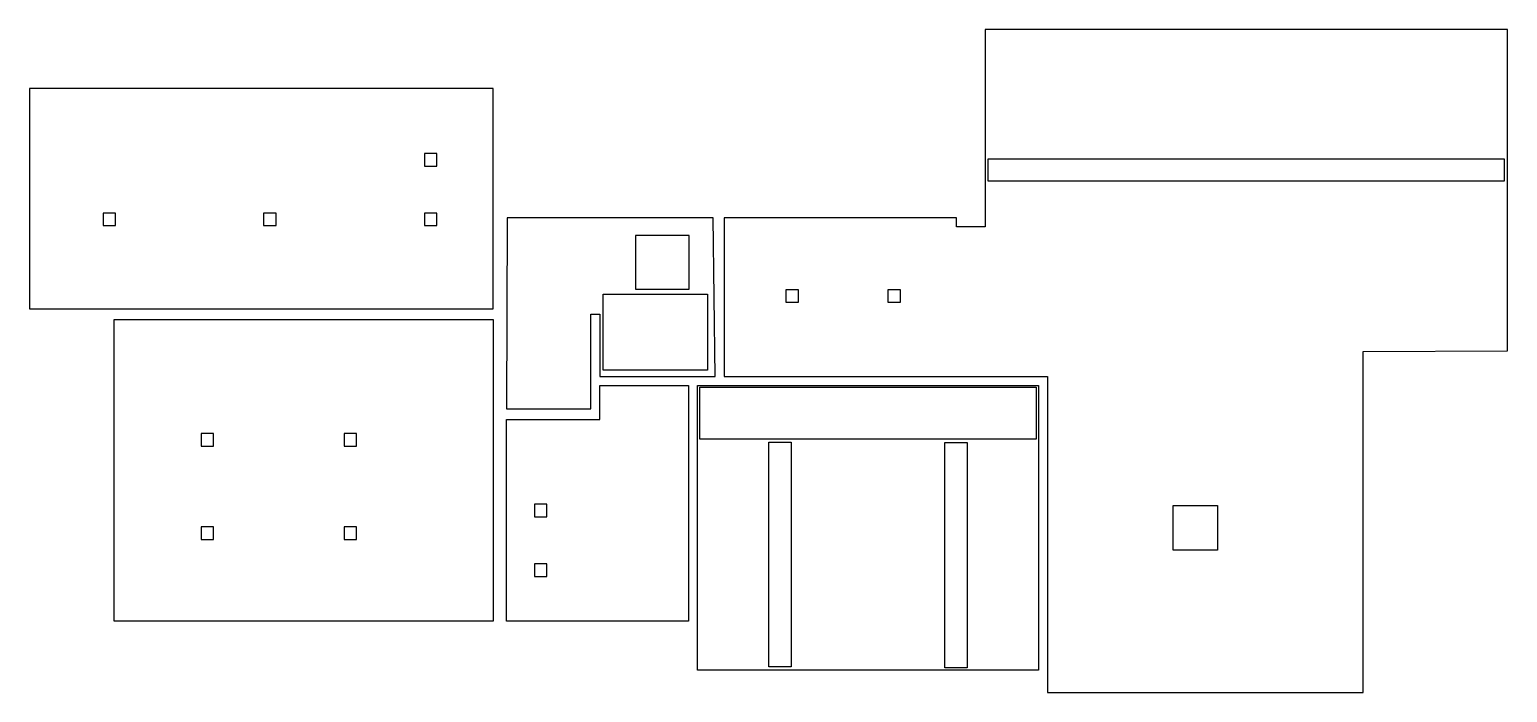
# Model space of a CAD drawing. Header units: millimetres. Extents: x 8 to 174, y 3 to 77.
import ezdxf

# ---------------------------------------------------------------- set-up
doc = ezdxf.new("R2010")
doc.units = ezdxf.units.MM
doc.layers.add('AREE LEONARDO', color=7, linetype='Continuous')

msp = doc.modelspace()

# ---------------------------------------------------------------- linework, layer by layer
at = {"layer": 'AREE LEONARDO', "color": 5, "linetype": 'Continuous'}
for points in [[(115.05, 59.81), (115.05, 54.7), (111.85, 54.7), (111.85, 55.71), (85.78, 55.71), (85.78, 37.91), (122.05, 37.91), (122.05, 4.81), (122.05, 2.51), (157.48, 2.51), (157.48, 40.71), (173.65, 40.81), (173.65, 76.81), (115.05, 76.81)], [(59.85, 70.21), (7.85, 70.21), (7.85, 45.51), (59.85, 45.51)], [(61.44, 55.71), (61.35, 34.3), (70.82, 34.3), (70.82, 44.91), (71.82, 44.91), (71.82, 37.91), (84.78, 37.91), (84.53, 55.71)], [(17.35, 44.31), (59.85, 44.31), (59.85, 10.51), (17.35, 10.51)], [(61.35, 33.1), (71.82, 33.1), (71.82, 36.91), (81.78, 36.91), (81.78, 10.51), (81.78, 10.51), (61.35, 10.51)], [(82.78, 36.91), (121.05, 36.91), (121.05, 5.01), (82.78, 5.01)]]:
    msp.add_lwpolyline(points, close=True, dxfattribs=at)
at = {"layer": 'AREE LEONARDO', "color": 2, "linetype": 'Continuous'}
for points in [[(53.55, 62.9), (52.15, 62.9), (52.15, 61.5), (53.55, 61.5)], [(115.41, 62.31), (173.29, 62.31), (173.29, 59.81), (115.41, 59.81)], [(17.51, 56.23), (16.11, 56.23), (16.11, 54.83), (17.51, 54.83)], [(35.51, 56.23), (34.11, 56.23), (34.11, 54.83), (35.51, 54.83)], [(53.55, 56.23), (52.15, 56.23), (52.15, 54.83), (53.55, 54.83)], [(72.2, 47.13), (83.9, 47.13), (83.9, 38.63), (72.2, 38.63)], [(94.11, 47.64), (92.71, 47.64), (92.71, 46.24), (94.11, 46.24)], [(105.55, 47.64), (104.15, 47.64), (104.15, 46.24), (105.55, 46.24)], [(83.05, 36.74), (120.79, 36.74), (120.79, 30.91), (83.05, 30.91)], [(28.49, 31.52), (27.09, 31.52), (27.09, 30.12), (28.49, 30.12)], [(44.54, 31.52), (43.14, 31.52), (43.14, 30.12), (44.54, 30.12)], [(90.78, 30.54), (93.28, 30.54), (93.28, 5.38), (90.78, 5.38)], [(110.55, 30.51), (113.05, 30.51), (113.05, 5.28), (110.55, 5.28)], [(65.89, 23.59), (64.49, 23.59), (64.49, 22.19), (65.89, 22.19)], [(136.14, 23.44), (141.14, 23.44), (141.14, 18.44), (136.14, 18.44)], [(28.49, 21.06), (27.09, 21.06), (27.09, 19.66), (28.49, 19.66)], [(44.54, 21.06), (43.14, 21.06), (43.14, 19.66), (44.54, 19.66)], [(65.89, 16.91), (64.49, 16.91), (64.49, 15.51), (65.89, 15.51)]]:
    msp.add_lwpolyline(points, close=True, dxfattribs=at)
at = {"layer": 'AREE LEONARDO', "color": 1, "linetype": 'Continuous'}
msp.add_lwpolyline([(75.85, 47.71), (81.85, 47.71), (81.85, 53.71), (75.85, 53.71)], close=True, dxfattribs=at)

doc.saveas('drawing.dxf')
